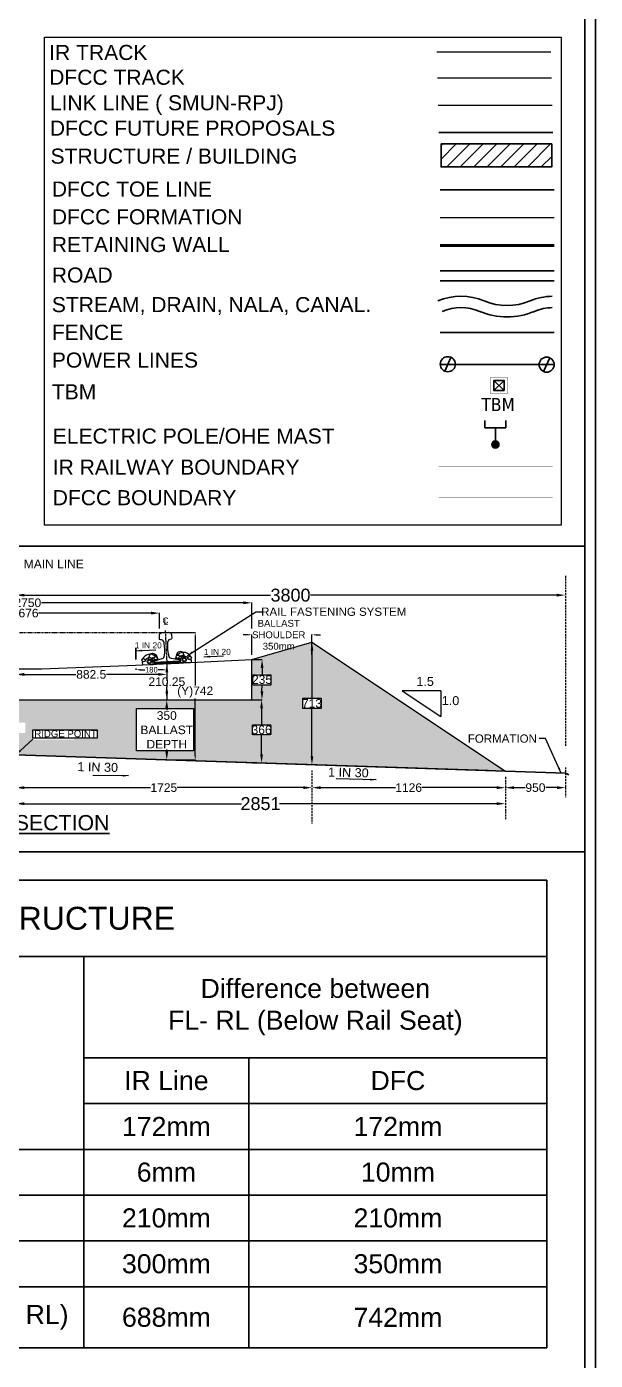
# Model space of a CAD drawing. Header units: metres. Extents: x 0 to 1189, y 0 to 841.
# Drawn here: x 1068.9 to 1176, y 425.9 to 676.8 of the extents above; entities that cross this region are included whole.
import ezdxf

# ---------------------------------------------------------------- set-up
doc = ezdxf.new("R2010")
doc.units = ezdxf.units.M
doc.header["$MEASUREMENT"] = 0
for name, pattern in [('CENTER', [2, 1.25, -0.25, 0.25, -0.25]), ('DASHED', [0.75, 0.5, -0.25]), ('DASHED2', [0.375, 0.25, -0.125])]:
    doc.linetypes.add(name, pattern=pattern)
for name, color, linetype, lineweight in [('AA_CON_0.30', 7, 'Continuous', 30), ('AA_DIM_0.18', 4, 'Continuous', 18), ('AA_TXT_0.20', 7, 'Continuous', 20), ('DIM', 7, 'Continuous', 5), ('DRAWING', 7, 'Continuous', 13), ('HATCH', 254, 'Continuous', 5)]:
    doc.layers.add(name, color=color, linetype=linetype, lineweight=lineweight)
for name, color, linetype in [('GPS', 7, 'Continuous'), ('LEGEND', 7, 'Continuous'), ('title', 7, 'Continuous')]:
    doc.layers.add(name, color=color, linetype=linetype)
doc.styles.get("Standard").update_dxf_attribs({"font": 'arial.ttf'})
doc.styles.add('street name', font='tahoma.ttf', dxfattribs={"height": 2})
doc.styles.add('Style-Arial', font='arial.ttf')
doc.linetypes.add('F-LINE', pattern='A,0.6,["X",Standard,S=0.3,R=0,X=0,Y=-0.15],0.1', length=0.7)
doc.linetypes.add('POWER', pattern='A,10,-0.2,[131,ltypeshp.shx,S=0.4,R=0,X=-0.2,Y=0],-0.2,[131,ltypeshp.shx,S=0.4,R=180,X=1.2,Y=0],-1.2,-0.2,[131,ltypeshp.shx,S=0.4,R=0,X=-0.2,Y=0],-0.2,[131,ltypeshp.shx,S=0.4,R=180,X=1.2,Y=0],-1.2,-0.2,[131,ltypeshp.shx,S=0.4,R=0,X=-0.2,Y=0],-0.2,[131,ltypeshp.shx,S=0.4,R=180,X=1.2,Y=0],-1.2', length=14.8)
doc.dimstyles.new('1-100', dxfattribs={"dimtxt": 25, "dimasz": 25, "dimexe": 1, "dimexo": 1, "dimgap": 0.09, "dimtad": 0, "dimtih": 1, "dimtoh": 1, "dimdec": 0, "dimzin": 0, "dimdsep": 46, "dimtxsty": 'Standard', "dimcen": 0.09, "dimclrd": 256, "dimclre": 256, "dimclrt": 256, "dimadec": 0, "dimazin": 0, "dimtfac": 1, "dimtdec": 0, "dimtofl": 0, "dimtmove": 0, "dimatfit": 3, "dimfxl": 1, "dimtolj": 1, "dimtzin": 0, "dimlwd": 9, "dimlwe": 9, "dimarcsym": 0})

# ---------------------------------------------------------------- blocks, each defined once
blk = doc.blocks.new('*T49')
at = {"color": 0, "linetype": 'ByBlock', "lineweight": -2, "transparency": 16777216}
for p, q in [((0, 0), (199.26, 0)), ((0, 0), (0, -87.98)), ((199.26, 0), (199.26, -87.98)), ((0, -14.37), (199.26, -14.37)), ((112.05, -14.37), (112.05, -87.98)), ((112.05, -33.4), (199.26, -33.4)), ((143.15, -33.4), (143.15, -87.98)), ((112.05, -42.02), (199.26, -42.02)), ((0, -50.63), (199.26, -50.63)), ((0, -59.25), (199.26, -59.25)), ((0, -67.87), (199.26, -67.87)), ((0, -76.49), (199.26, -76.49)), ((0, -87.98), (199.26, -87.98))]:
    blk.add_line(p, q, dxfattribs=at)
at = {"color": 0, "transparency": 16777216}
for s, insert, char_height, width, attachment_point in [('TRACK STRUCTURE', (99.63, -7.18), 4.3095, 199.0836, 5), ('{\\C256;Difference between \\PFL- RL (Below Rail Seat)}', (155.65, -23.88), 3.5913, 87.0315, 5), ('{\\C256;RAIL SECTION: 60Kg/m (UIC 60Kg/m) \\PDFC LINE: 60Kg/m (UIC 60Kg/m)                                  IR MAIN LINE:52Kg/m}', (2.15, -32.5), 3.5913, 107.7426, 4), ('IR Line', (127.6, -37.71), 3.591, 30.9249, 5), ('DFC', (171.2, -37.71), 3.591, 55.9342, 5), ('172mm', (127.6, -46.33), 3.591, 30.9249, 5), ('172mm', (171.2, -46.33), 3.591, 55.9342, 5), ('RUBBER PAD ', (2.15, -54.94), 3.5913, 107.7426, 4), ('6mm', (127.6, -54.94), 3.591, 30.9249, 5), ('10mm', (171.2, -54.94), 3.591, 55.9342, 5), ('SLEEPER DEPTH', (2.15, -63.56), 3.5913, 107.7426, 4), ('210mm', (127.6, -63.56), 3.591, 30.9249, 5), ('210mm', (171.2, -63.56), 3.591, 55.9342, 5), ('BALLAST CUSHION', (2.15, -72.18), 3.5913, 107.7426, 4), ('300mm', (127.6, -72.18), 3.591, 30.9249, 5), ('350mm', (171.2, -72.18), 3.591, 55.9342, 5), ('Total Depth (FL TO RL)', (109.18, -82.24), 3.5913, 106.3061, 6), ('688mm', (127.6, -82.24), 3.591, 30.9249, 5), ('742mm', (171.2, -82.24), 3.591, 55.9342, 5)]:
    blk.add_mtext(s, dxfattribs=dict(at, insert=insert, char_height=char_height, width=width, attachment_point=attachment_point))
blk = doc.blocks.new('GPS')
for p, q in [((0.335, 0.335), (-0.335, -0.335)), ((-0.335, 0.335), (0.335, -0.335))]:
    blk.add_line(p, q)
at = {"const_width": 0.0279}
blk.add_lwpolyline([(0.558, -0.558), (-0.558, -0.558), (-0.558, 0.558), (0.558, 0.558)], close=True, dxfattribs=at)
blk.add_lwpolyline([(0.335, -0.335), (-0.335, -0.335), (-0.335, 0.335), (0.335, 0.335)], close=True)
at = {"style": 'street name'}
blk.add_text('TBM', height=0.8675, dxfattribs=at).set_placement((-1.161, -1.693, -111.29))
blk = doc.blocks.new('*D16')
at = {"linetype": 'Continuous', "lineweight": 9, "transparency": 16777216}
for p, q in [((-30840.9, 14590.8), (-30840.9, 14676.8)), ((-30790.9, 14675.8), (-30024.6, 14675.8)), ((-29214.7, 14675.8), (-29870, 14675.8)), ((-29164.7, 14586.9), (-29164.7, 14676.8))]:
    blk.add_line(p, q, dxfattribs=at)
at = {"linetype": 'Continuous', "transparency": 16777216}
for points in [[(-30790.9, 14684.2), (-30790.9, 14667.5), (-30840.9, 14675.8)], [(-29214.7, 14684.2), (-29214.7, 14667.5), (-29164.7, 14675.8)]]:
    blk.add_solid(points, dxfattribs=at)
at = {"layer": 'Defpoints', "color": 0, "linetype": 'Continuous', "transparency": 16777216}
for p in [(-29164.7, 14675.8), (-30840.9, 14589.8), (-29164.7, 14585.9)]:
    blk.add_point(p, dxfattribs=at)
at = {"color": 7, "linetype": 'Continuous', "lineweight": 0, "transparency": 16777216, "insert": (-29947.3, 14675.8), "char_height": 50, "attachment_point": 5}
blk.add_mtext('\\A1;1676 ', dxfattribs=at)
blk = doc.blocks.new('*D17')
at = {"linetype": 'Continuous', "lineweight": 9, "transparency": 16777216}
for p, q in [((-31377.7, 14635), (-31377.7, 14736.6)), ((-31327.7, 14735.6), (-30011.9, 14735.6)), ((-28677.7, 14735.6), (-29851.9, 14735.6)), ((-28627.7, 14586.6), (-28627.7, 14736.6))]:
    blk.add_line(p, q, dxfattribs=at)
at = {"linetype": 'Continuous', "transparency": 16777216}
for points in [[(-31327.7, 14743.9), (-31327.7, 14727.2), (-31377.7, 14735.6)], [(-28677.7, 14743.9), (-28677.7, 14727.2), (-28627.7, 14735.6)]]:
    blk.add_solid(points, dxfattribs=at)
at = {"layer": 'Defpoints', "color": 0, "linetype": 'Continuous', "transparency": 16777216}
for p in [(-28627.7, 14735.6), (-31377.7, 14634), (-28627.7, 14585.6)]:
    blk.add_point(p, dxfattribs=at)
at = {"color": 7, "linetype": 'Continuous', "lineweight": 0, "transparency": 16777216, "insert": (-29931.9, 14735.6), "char_height": 50, "attachment_point": 5}
blk.add_mtext('\\A1;2750 ', dxfattribs=at)
blk = doc.blocks.new('*D18')
at = {"linetype": 'Continuous', "lineweight": 9, "transparency": 16777216}
for p, q in [((-28652.7, 14549.4), (-28677.7, 14549.4)), ((-28627.7, 14433.3), (-28627.7, 14550.4)), ((-28277.7, 14433.3), (-28277.7, 14550.4)), ((-28252.7, 14549.4), (-28227.7, 14549.4))]:
    blk.add_line(p, q, dxfattribs=at)
at = {"linetype": 'Continuous', "transparency": 16777216}
for points in [[(-28652.7, 14553.5), (-28652.7, 14545.2), (-28627.7, 14549.4)], [(-28252.7, 14553.5), (-28252.7, 14545.2), (-28277.7, 14549.4)]]:
    blk.add_solid(points, dxfattribs=at)
at = {"layer": 'Defpoints', "color": 0, "linetype": 'Continuous', "transparency": 16777216}
for p in [(-28277.7, 14549.4), (-28627.7, 14432.3), (-28277.7, 14432.3)]:
    blk.add_point(p, dxfattribs=at)
at = {"color": 7, "linetype": 'Continuous', "transparency": 16777216, "insert": (-28471.2, 14549.4), "char_height": 40, "attachment_point": 5}
blk.add_mtext('\\A1;BALLAST \\PSHOULDER\\P350mm', dxfattribs=at)
blk = doc.blocks.new('*D21')
at = {"linetype": 'Continuous', "lineweight": 9, "transparency": 16777216}
for p, q in [((-28627.7, 14171.5), (-28570, 14171.5)), ((-28571, 14121.5), (-28571, 14026.9)), ((-28571, 13855), (-28571, 13965.8)), ((-28626.7, 13805), (-28570, 13805))]:
    blk.add_line(p, q, dxfattribs=at)
at = {"linetype": 'Continuous', "transparency": 16777216}
for points in [[(-28579.4, 14121.5), (-28562.7, 14121.5), (-28571, 14171.5)], [(-28579.4, 13855), (-28562.7, 13855), (-28571, 13805)]]:
    blk.add_solid(points, dxfattribs=at)
at = {"layer": 'Defpoints', "color": 0, "linetype": 'Continuous', "transparency": 16777216}
for p in [(-28628.7, 14171.5), (-28627.7, 13805), (-28571, 13805)]:
    blk.add_point(p, dxfattribs=at)
at = {"color": 7, "linetype": 'Continuous', "transparency": 16777216, "insert": (-28571, 13996.4), "char_height": 50, "attachment_point": 5}
blk.add_mtext('\\A1;366', dxfattribs=at)
blk = doc.blocks.new('*D22')
at = {"linetype": 'Continuous', "lineweight": 9, "transparency": 16777216}
for p, q in [((-29302.6, 14353), (-29302.6, 14345)), ((-29277.6, 14346), (-29251.4, 14346)), ((-29147.6, 14346), (-29173.8, 14346)), ((-29122.6, 14353), (-29122.6, 14345))]:
    blk.add_line(p, q, dxfattribs=at)
at = {"linetype": 'Continuous', "transparency": 16777216}
for points in [[(-29277.6, 14350.2), (-29277.6, 14341.8), (-29302.6, 14346)], [(-29147.6, 14350.2), (-29147.6, 14341.8), (-29122.6, 14346)]]:
    blk.add_solid(points, dxfattribs=at)
at = {"layer": 'Defpoints', "color": 0, "linetype": 'Continuous', "transparency": 16777216}
for p in [(-29302.6, 14354), (-29122.6, 14354), (-29122.6, 14346)]:
    blk.add_point(p, dxfattribs=at)
at = {"color": 7, "linetype": 'Continuous', "transparency": 16777216, "insert": (-29212.6, 14346), "char_height": 32, "attachment_point": 5}
blk.add_mtext('\\A1;180', dxfattribs=at)
blk = doc.blocks.new('*D23')
at = {"linetype": 'Continuous', "lineweight": 9, "transparency": 16777216}
for p, q in [((-29122.6, 14331.7), (-29122.6, 14307.1)), ((-29122.6, 14221.5), (-29122.6, 14246.1))]:
    blk.add_line(p, q, dxfattribs=at)
at = {"linetype": 'Continuous', "transparency": 16777216}
for points in [[(-29130.9, 14331.7), (-29114.3, 14331.7), (-29122.6, 14381.7)], [(-29130.9, 14221.5), (-29114.3, 14221.5), (-29122.6, 14171.5)]]:
    blk.add_solid(points, dxfattribs=at)
at = {"layer": 'Defpoints', "color": 0, "linetype": 'Continuous', "transparency": 16777216}
for p in [(-29122.6, 14381.7), (-29122.6, 14171.5), (-29122.6, 14171.5)]:
    blk.add_point(p, dxfattribs=at)
at = {"color": 7, "linetype": 'Continuous', "lineweight": 0, "transparency": 16777216, "insert": (-29122.6, 14276.6), "char_height": 50, "attachment_point": 5}
blk.add_mtext('\\A1;210.25', dxfattribs=at)
blk = doc.blocks.new('*D29')
at = {"linetype": 'Continuous', "lineweight": 9, "transparency": 16777216}
for p, q in [((-29952.7, 13660.2), (-29217.7, 13660.2)), ((-28327.6, 13660.2), (-29062.7, 13660.2))]:
    blk.add_line(p, q, dxfattribs=at)
at = {"linetype": 'Continuous', "transparency": 16777216}
for points in [[(-29952.7, 13668.5), (-29952.7, 13651.8), (-30002.7, 13660.2)], [(-28327.6, 13668.5), (-28327.6, 13651.8), (-28277.6, 13660.2)]]:
    blk.add_solid(points, dxfattribs=at)
at = {"layer": 'Defpoints', "color": 0, "linetype": 'Continuous', "transparency": 16777216}
for p in [(-30002.7, 13660.2), (-28277.6, 13660.2), (-28277.6, 13660.2)]:
    blk.add_point(p, dxfattribs=at)
at = {"color": 7, "linetype": 'Continuous', "transparency": 16777216, "insert": (-29140.2, 13660.2), "char_height": 50, "attachment_point": 5}
blk.add_mtext('\\A1;1725', dxfattribs=at)
blk = doc.blocks.new('*D30')
at = {"linetype": 'Continuous', "lineweight": 9, "transparency": 16777216}
for p, q in [((-29123.6, 14171.5), (-29124, 14171.5)), ((-29123, 14121.5), (-29123, 14110.3)), ((-29123.6, 13821.5), (-29124, 13821.5)), ((-29123, 13871.5), (-29123, 13882.6))]:
    blk.add_line(p, q, dxfattribs=at)
at = {"linetype": 'Continuous', "transparency": 16777216}
for points in [[(-29131.3, 14121.5), (-29114.7, 14121.5), (-29123, 14171.5)], [(-29131.3, 13871.5), (-29114.7, 13871.5), (-29123, 13821.5)]]:
    blk.add_solid(points, dxfattribs=at)
at = {"layer": 'Defpoints', "color": 0, "linetype": 'Continuous', "transparency": 16777216}
for p in [(-29122.6, 14171.5), (-29123, 13821.5), (-29122.6, 13821.5)]:
    blk.add_point(p, dxfattribs=at)
at = {"color": 7, "linetype": 'Continuous', "transparency": 16777216, "insert": (-29123, 13996.5), "char_height": 50, "attachment_point": 5}
blk.add_mtext('\\A1;350\\P{\\C7;BALLAST \\PDEPTH}', dxfattribs=at)
blk = doc.blocks.new('*D13')
at = {"linetype": 'Continuous', "lineweight": 9, "transparency": 16777216}
for p, q in [((-28626.7, 14406.5), (-28566.9, 14406.2)), ((-28568.1, 14356.2), (-28568.2, 14319.3)), ((-28568.7, 14221.2), (-28568.5, 14258.2)), ((-28627.7, 14171.5), (-28567.9, 14171.2))]:
    blk.add_line(p, q, dxfattribs=at)
at = {"linetype": 'Continuous', "transparency": 16777216}
for points in [[(-28576.4, 14356.2), (-28559.8, 14356.2), (-28567.9, 14406.2)], [(-28577, 14221.2), (-28560.3, 14221.2), (-28568.9, 14171.2)]]:
    blk.add_solid(points, dxfattribs=at)
at = {"layer": 'Defpoints', "color": 0, "linetype": 'Continuous', "transparency": 16777216}
for p in [(-28627.7, 14406.5), (-28567.9, 14406.2), (-28628.7, 14171.5)]:
    blk.add_point(p, dxfattribs=at)
at = {"color": 7, "linetype": 'Continuous', "transparency": 16777216, "insert": (-28568.4, 14288.7), "char_height": 50, "attachment_point": 5}
blk.add_mtext('\\A1;235', dxfattribs=at)
blk = doc.blocks.new('*D33')
at = {"linetype": 'Continuous', "lineweight": 9, "transparency": 16777216}
for p, q in [((-30002.7, 14380.7), (-30002.7, 14318)), ((-29122.6, 14380.7), (-29122.6, 14318)), ((-29952.7, 14319), (-29652.2, 14319)), ((-29172.6, 14319), (-29473.1, 14319))]:
    blk.add_line(p, q, dxfattribs=at)
at = {"linetype": 'Continuous', "transparency": 16777216}
for points in [[(-29952.7, 14327.4), (-29952.7, 14310.7), (-30002.7, 14319)], [(-29172.6, 14327.4), (-29172.6, 14310.7), (-29122.6, 14319)]]:
    blk.add_solid(points, dxfattribs=at)
at = {"layer": 'Defpoints', "color": 0, "linetype": 'Continuous', "transparency": 16777216}
for p in [(-30002.7, 14381.7), (-29122.6, 14381.7), (-30002.7, 14319)]:
    blk.add_point(p, dxfattribs=at)
at = {"color": 7, "linetype": 'Continuous', "transparency": 16777216, "insert": (-29562.7, 14319), "char_height": 50, "attachment_point": 5}
blk.add_mtext('\\A1;882.5', dxfattribs=at)
blk = doc.blocks.new('*D34')
at = {"linetype": 'Continuous', "lineweight": 9, "transparency": 16777216}
for p, q in [((-29952.5, 14780), (-28519.3, 14780)), ((-26852.5, 14780), (-28285.6, 14780))]:
    blk.add_line(p, q, dxfattribs=at)
at = {"linetype": 'Continuous', "transparency": 16777216}
for points in [[(-29952.5, 14788.4), (-29952.5, 14771.7), (-30002.5, 14780)], [(-26852.5, 14788.4), (-26852.5, 14771.7), (-26802.5, 14780)]]:
    blk.add_solid(points, dxfattribs=at)
at = {"layer": 'Defpoints', "color": 0, "linetype": 'Continuous', "transparency": 16777216}
for p in [(-30002.5, 14780), (-26802.5, 14780), (-26802.5, 14780)]:
    blk.add_point(p, dxfattribs=at)
at = {"color": 7, "linetype": 'Continuous', "lineweight": 0, "transparency": 16777216, "insert": (-28402.5, 14780), "char_height": 75, "attachment_point": 5}
blk.add_mtext('\\A1;3800', dxfattribs=at)
blk = doc.blocks.new('*D35')
at = {"linetype": 'Continuous', "lineweight": 9, "transparency": 16777216}
for p, q in [((-29952.6, 13567), (-28687.5, 13567)), ((-27201.7, 13567), (-28466.8, 13567))]:
    blk.add_line(p, q, dxfattribs=at)
at = {"linetype": 'Continuous', "transparency": 16777216}
for points in [[(-29952.6, 13575.3), (-29952.6, 13558.6), (-30002.6, 13567)], [(-27201.7, 13575.3), (-27201.7, 13558.6), (-27151.7, 13567)]]:
    blk.add_solid(points, dxfattribs=at)
at = {"layer": 'Defpoints', "color": 0, "linetype": 'Continuous', "transparency": 16777216}
for p in [(-30002.6, 13567), (-27151.7, 13567), (-27151.7, 13567)]:
    blk.add_point(p, dxfattribs=at)
at = {"color": 7, "linetype": 'Continuous', "transparency": 16777216, "insert": (-28577.2, 13567), "char_height": 75, "attachment_point": 5}
blk.add_mtext('\\A1;2851', dxfattribs=at)
blk = doc.blocks.new('*D36')
at = {"linetype": 'Continuous', "lineweight": 9, "transparency": 16777216}
for p, q in [((-28227.6, 13660.2), (-27791.9, 13660.2)), ((-27201.7, 13660.2), (-27637.4, 13660.2))]:
    blk.add_line(p, q, dxfattribs=at)
at = {"linetype": 'Continuous', "transparency": 16777216}
for points in [[(-28227.6, 13668.5), (-28227.6, 13651.8), (-28277.6, 13660.2)], [(-27201.7, 13668.5), (-27201.7, 13651.8), (-27151.7, 13660.2)]]:
    blk.add_solid(points, dxfattribs=at)
at = {"layer": 'Defpoints', "color": 0, "linetype": 'Continuous', "transparency": 16777216}
for p in [(-28277.6, 13660.2), (-27151.7, 13660.2), (-27151.7, 13660.2)]:
    blk.add_point(p, dxfattribs=at)
at = {"color": 7, "linetype": 'Continuous', "transparency": 16777216, "insert": (-27714.7, 13660.2), "char_height": 50, "attachment_point": 5}
blk.add_mtext('\\A1;1126', dxfattribs=at)
blk = doc.blocks.new('*D37')
at = {"linetype": 'Continuous', "lineweight": 9, "transparency": 16777216}
for p, q in [((-28277.7, 14456.5), (-28277.7, 14180.4)), ((-28277.7, 13843.3), (-28277.7, 14119.3))]:
    blk.add_line(p, q, dxfattribs=at)
at = {"linetype": 'Continuous', "transparency": 16777216}
for points in [[(-28286.1, 14456.5), (-28269.4, 14456.5), (-28277.7, 14506.5)], [(-28286.1, 13843.3), (-28269.4, 13843.3), (-28277.7, 13793.3)]]:
    blk.add_solid(points, dxfattribs=at)
at = {"layer": 'Defpoints', "color": 0, "linetype": 'Continuous', "transparency": 16777216}
for p in [(-28277.7, 14506.5), (-28277.7, 13793.3), (-28277.7, 13793.3)]:
    blk.add_point(p, dxfattribs=at)
at = {"color": 7, "linetype": 'Continuous', "transparency": 16777216, "insert": (-28277.7, 14149.9), "char_height": 50, "attachment_point": 5}
blk.add_mtext('\\A1;713', dxfattribs=at)
blk = doc.blocks.new('*D38')
at = {"linetype": 'Continuous', "lineweight": 9, "transparency": 16777216}
for p, q in [((-27151.7, 13667.1), (-27151.7, 13659.2)), ((-27101.7, 13660.2), (-27036.7, 13660.2)), ((-26851.5, 13660.2), (-26916.4, 13660.2)), ((-26801.5, 13667.1), (-26801.5, 13659.2))]:
    blk.add_line(p, q, dxfattribs=at)
at = {"linetype": 'Continuous', "transparency": 16777216}
for points in [[(-27101.7, 13668.5), (-27101.7, 13651.8), (-27151.7, 13660.2)], [(-26851.5, 13668.5), (-26851.5, 13651.8), (-26801.5, 13660.2)]]:
    blk.add_solid(points, dxfattribs=at)
at = {"layer": 'Defpoints', "color": 0, "linetype": 'Continuous', "transparency": 16777216}
for p in [(-27151.7, 13668.1), (-26801.5, 13668.1), (-26801.5, 13660.2)]:
    blk.add_point(p, dxfattribs=at)
at = {"color": 7, "linetype": 'Continuous', "transparency": 16777216, "insert": (-26976.6, 13660.2), "char_height": 50, "attachment_point": 5}
blk.add_mtext('\\A1;950', dxfattribs=at)
blk = doc.blocks.new('*D9')
at = {"linetype": 'Continuous', "lineweight": 9, "transparency": 16777216}
for p, q in [((-29130.7, 14563.5), (-28956.4, 14563.5)), ((-28957.4, 14538.5), (-28957.4, 14254)), ((-28957.4, 13846.5), (-28957.4, 14178.5)), ((-29130.7, 13821.5), (-28956.4, 13821.5))]:
    blk.add_line(p, q, dxfattribs=at)
at = {"linetype": 'Continuous', "transparency": 16777216}
for points in [[(-28961.6, 14538.5), (-28953.2, 14538.5), (-28957.4, 14563.5)], [(-28961.6, 13846.5), (-28953.2, 13846.5), (-28957.4, 13821.5)]]:
    blk.add_solid(points, dxfattribs=at)
at = {"layer": 'Defpoints', "color": 0, "linetype": 'Continuous', "transparency": 16777216}
for p in [(-29131.7, 14563.5), (-29131.7, 13821.5), (-28957.4, 13821.5)]:
    blk.add_point(p, dxfattribs=at)
at = {"color": 7, "linetype": 'Continuous', "transparency": 16777216, "insert": (-28957.4, 14216.2), "char_height": 50, "attachment_point": 5}
blk.add_mtext('\\A1;(Y)742', dxfattribs=at)
blk = doc.blocks.new('TY-TCS')
at = {"layer": 'HATCH', "linetype": 'Continuous', "lineweight": 5}
h = blk.add_hatch(dxfattribs=at)
h.set_pattern_fill('GRAVEL', color=8, scale=100)
h.set_pattern_definition([(228.0127875, (-923182.697, -235702.207), (-800, -900), [13.4536, -1331.908805]), (184.96974073, (-923191.697, -235712.207), (1200, 100), [23.0868, -2285.592476]), (132.5104471, (-923214.697, -235714.207), (1000, -1100), [16.2788, -1611.60326]), (267.273689, (-923253.697, -235739.207), (100, 2000), [21.0238, -2081.355804]), (292.8336542, (-923254.697, -235760.207), (-500, 1200), [20.6155, -2040.937313]), (357.273689, (-923246.697, -235779.207), (-2000, 100), [21.0238, -2081.355804]), (37.69424047, (-923225.697, -235780.2068), (-1300, -1000), [27.8029, -2752.484855]), (72.25532837, (-923203.697, -235763.207), (700, 2200), [26.2488, -2598.63215]), (121.4295656, (-923195.697, -235738.207), (-800, 1300), [21.095, -2088.407311]), (175.2363583, (-923206.697, -235720.207), (1100, -100), [24.0832, -1180.076258]), (222.3974378, (-923230.697, -235718.2068), (-1200, -1100), [31.1448, -3083.3375]), (138.8140748, (-923154.697, -235740.207), (-700, 600), [10.6301, -1052.384481]), (171.4692344, (-923162.697, -235733.207), (1300, -200), [20.2237, -2002.151142]), (225, (-923182.7, -235730.21), (-1e-14, -100), [14.1421, -127.279256]), (203.1985905, (-923189.697, -235718.207), (500, 200), [7.6158, -753.961511]), (291.8014095, (-923196.697, -235721.207), (-100, 300), [10.7703, -527.746181]), (30.9637565, (-923192.697, -235731.207), (300, 200), [17.4929, -565.60229]), (161.565051, (-923177.697, -235722.207), (200, -100), [12.6491, -303.578666]), (16.3895403, (-923254.697, -235721.207), (1000, 300), [17.72, -1754.284515]), (70.34617594, (-923237.697, -235716.207), (-400, -1100), [14.8661, -1471.740775]), (293.1985905, (-923177.697, -235702.207), (-200, 500), [15.2315, -746.345811]), (343.6104597, (-923171.697, -235716.207), (-1000, 300), [17.72, -1754.284515]), (339.4439548, (-923254.697, -235783.207), (-500, 200), [17.088, -837.312375]), (294.7751406, (-923238.697, -235789.207), (-500, 1100), [14.3178, -1417.464306]), (66.8014095, (-923176.697, -235802.207), (200, 500), [15.2315, -746.345811]), (17.3540246, (-923170.697, -235788.207), (-1300, -400), [16.7631, -1659.542361]), (69.4439548, (-923225.697, -235802.207), (-200, -500), [8.544, -845.856375]), (101.3099325, (-923182.697, -235802.207), (-100, 400), [5.099, -504.802951]), (165.9637565, (-923183.697, -235797.207), (300, -100), [20.6155, -391.695063]), (186.00900596, (-923203.697, -235792.207), (1000, 100), [19.105, -1891.392317]), (303.6900675, (-923192.697, -235740.207), (-100, 200), [14.4222, -346.132928]), (353.1572266, (-923184.697, -235752.207), (1700, -200), [25.1794, -2492.756262]), (60.9453959, (-923159.697, -235755.207), (-400, -700), [10.2956, -1019.267414]), (90, (-923154.7, -235746.21), (-100, 100), [6, -94]), (120.2564372, (-923205.697, -235789.207), (400, -700), [13.8924, -1375.351999]), (48.0127875, (-923212.697, -235777.207), (800, 900), [26.9072, -1318.455205]), (0, (-923194.7, -235757.21), (100, 100), [26, -74]), (325.3048465, (-923168.697, -235757.207), (1000, -700), [15.8114, -1565.32743]), (254.0546041, (-923155.697, -235766.207), (-100, -400), [14.5602, -713.450789]), (207.64597536, (-923159.697, -235780.207), (-1900, -1000), [23.7065, -2346.947418]), (175.42607874, (-923180.697, -235791.207), (-1300, 100), [25.0799, -2482.907341])])
h.paths.add_polyline_path([(-28963.7, 13891.6), (-28314.8, 13891.6)], flags=16)
h.paths.add_polyline_path([(-28628.5, 13962), (-28628.5, 14028.7), (-28510.8, 14028.7), (-28510.8, 13962)], flags=16)
h.paths.add_polyline_path([(-30935.5, 14083.8), (-30237.7, 14083.8), (-30908.6, 14083.8)], flags=0)
h.paths.add_polyline_path([(-31385.6, 13983), (-31491.8, 13983), (-31491.8, 14042.3), (-31385.6, 14042.3)], flags=16)
h.paths.add_polyline_path([(-31385.7, 13983), (-31487, 13983), (-31487, 13972.8), (-31385.8, 13972.8)], flags=16)
h.paths.add_polyline_path([(-31486.9, 14042.3), (-31385.6, 14042.3), (-31385.6, 14049.9), (-31486.9, 14049.9)], flags=16)
h.paths.add_polyline_path([(-31387, 14258.8), (-31493.2, 14258.8), (-31493.2, 14318.1), (-31387, 14318.1)], flags=16)
h.paths.add_polyline_path([(-29902.3, 13940.1), (-29902.3, 13996.1), (-29604.4, 13998.5), (-29604.1, 14000.1), (-29903.4, 13996.8), (-29903.4, 13940.1)], flags=16)
h.paths.add_polyline_path([(-28622.7, 14256.8), (-28622.7, 14316.1), (-28516.5, 14316.1), (-28516.5, 14256.8)], flags=16)
h.paths.add_polyline_path([(-28604.8, 14316.1), (-28535.1, 14316.1), (-28535.1, 14323.7), (-28604.8, 14323.7)], flags=16)
h.paths.add_polyline_path([(-30987.2, 13891.2), (-30987.2, 14083.8), (-30206.6, 14085.6), (-30209.7, 13891.2)], flags=16)
h.paths.add_polyline_path([(-30955.1, 14083.8), (-30227.7, 14083.8), (-30209.7, 14083.8), (-30889.7, 14083.8)], flags=0)
h.paths.add_polyline_path([(-28330.8, 14121.2), (-28330.8, 14180.5), (-28224.6, 14180.5), (-28224.6, 14121.2)], flags=16)
h.paths.add_polyline_path([(-29122.6, 14121.5), (-28968.3, 14120.7), (-28968.3, 13874.2), (-29123, 13877), (-29122.6, 13821.5), (-27151.7, 13755.8), (-27252.7, 13823.1), (-28277.7, 14506.5), (-28627.7, 14406.5), (-28627.7, 14171.5), (-29122.6, 14171.5)])
h.paths.add_polyline_path([(-29528.6, 13996.7), (-29528.6, 13942.8), (-29902.3, 13942.8), (-29902.3, 13996.7)], flags=16)
edge = h.paths.add_edge_path()
edge.add_line((-29299.2, 14120.7), (-29122.6, 14121.5))
edge.add_line((-29122.6, 14121.5), (-29122.6, 14171.5))
edge.add_line((-29122.6, 14171.5), (-30002.7, 14171.5))
edge.add_line((-30002.7, 14171.5), (-30002.7, 14038.4))
edge.add_line((-30002.7, 14038.4), (-29946.7, 14038.4))
edge.add_line((-29946.7, 14038.4), (-29946.7, 13979.1))
edge.add_line((-29946.7, 13979.1), (-30002.7, 13979.1))
edge.add_line((-30002.7, 13979.1), (-30002.7, 13860.7))
edge.add_arc((-30001.8, 13850.8), 9.95, -2.06811, 95.27225, ccw=False)
edge.add_line((-29991.9, 13850.4), (-29122.6, 13821.5))
edge.add_line((-29122.6, 13821.5), (-29123, 13877))
edge.add_line((-29123, 13877), (-29299.2, 13874.2))
edge.add_line((-29299.2, 13874.2), (-29299.2, 14120.7))
h.paths.add_polyline_path([(-29663.4, 13942.8), (-29902.3, 13942.8), (-29902.3, 13939.8), (-29663.4, 13939.8)], flags=16)
h.paths.add_polyline_path([(-31783.1, 14180.7), (-31676.9, 14180.7), (-31676.9, 14121.4), (-31783.1, 14121.4)], flags=16)
edge = h.paths.add_edge_path()
edge.add_line((-30002.7, 13979.1), (-30052.9, 13979.1))
edge.add_line((-30052.9, 13979.1), (-30052.9, 14038.4))
edge.add_line((-30052.9, 14038.4), (-30002.7, 14038.4))
edge.add_line((-30002.7, 14038.4), (-30002.7, 14171.5))
edge.add_line((-30002.7, 14171.5), (-31377.7, 14171.5))
edge.add_line((-31377.7, 14171.5), (-31377.7, 14406.5))
edge.add_line((-31377.7, 14406.5), (-31727.7, 14506.5))
edge.add_line((-31727.7, 14506.5), (-32853.8, 13755.8))
edge.add_line((-32853.8, 13755.8), (-32752.7, 13759.1))
edge.add_line((-32752.7, 13759.1), (-30011.8, 13850.5))
edge.add_arc((-30001.8, 13850.8), 9.95, 95.27225, 181.71717, ccw=False)
edge.add_line((-30002.7, 13860.7), (-30002.7, 13979.1))
at = {"layer": 'HATCH', "linetype": 'Continuous', "lineweight": 0}
h = blk.add_hatch(dxfattribs=at)
h.set_pattern_fill('ANSI31', scale=20, angle=0.00079)
h.set_pattern_definition([(45.0007922, (-237799.7205, -205673.2307), (-1.767791394, 1.767742511), [])])
h.paths.add_polyline_path([(-29052.5, 14395.2), (-29193.7, 14388.2), (-29193.2, 14378.2), (-29052, 14385.2)])
at = {"color": 7, "linetype": 'DASHED', "lineweight": 0, "ltscale": 10}
blk.add_line((-30876.6, 14563.5), (-29132.1, 14563.5), dxfattribs=at)
at = {"color": 7, "linetype": 'Continuous'}
blk.add_line((-29302.6, 14472.8), (-29302.6, 14406.7), dxfattribs=at)
at = {"color": 7, "linetype": 'DASHED2', "lineweight": 0, "ltscale": 45}
for points in [[(-26802.5, 14893.1), (-26802.5, 13897.2)], [(-28277.7, 13760.9), (-28277.7, 13451.5)], [(-26801.5, 13778.4), (-26801.5, 13604.8)], [(-27151.7, 13723.1), (-27151.7, 13476)]]:
    blk.add_lwpolyline(points, dxfattribs=at)
at = {"color": 7, "lineweight": 0, "ltscale": 7}
for points in [[(-29154.3, 14519.5), (-29161.8, 14521, -0.358181), (-29165.8, 14525.9), (-29165.8, 14546.6, -0.399656), (-29150.6, 14562.5), (-29112.7, 14564.4, -0.399656), (-29096, 14550), (-29093.9, 14529.5, -0.358181), (-29097.5, 14524.2), (-29104.8, 14522, 0.316581), (-29119, 14503.8, 0.00177), (-29119.1, 14501.7, 0.057277), (-29113.8, 14430.3, 0.305395), (-29098, 14414.4), (-29053, 14405.5, -0.344151), (-29050.6, 14402.7), (-29050.3, 14397.3, -0.414214), (-29052.2, 14395.2), (-29194, 14388.2, -0.414214), (-29196.1, 14390.1), (-29196.4, 14396.2, -0.344151), (-29195, 14398.2), (-29150.3, 14411.8, 0.305395), (-29136.2, 14429.2, 0.057233), (-29138.1, 14500.7, 0.001816), (-29138.4, 14502.9, 0.316581), (-29154.3, 14519.5)], [(-29230.8, 14404.6), (-29219.1, 14438.4, -0.544781), (-29179.4, 14417.6, 1.978454)], [(-29016.1, 14416.4), (-29030.1, 14449.3, 0.544781), (-29068.2, 14425.8, -1.978454)], [(-29202.1, 14377.7), (-29204.4, 14402.4, 0.669096), (-29247.8, 14400, -0.314083), (-29258.2, 14391.4), (-29265.5, 14389.4), (-29264.8, 14374.6), (-29202.1, 14377.7)], [(-29193.2, 14378.2), (-29202.1, 14377.7), (-29204.4, 14402.4), (-29173.3, 14409.5), (-29172.9, 14405), (-29194.3, 14398.5, 0.344151), (-29196.4, 14395.4), (-29196.1, 14390, 0.452823), (-29193.7, 14388.2), (-29193.4, 14382.2)], [(-29052, 14385.2), (-29043.1, 14385.7), (-29043.3, 14410.4), (-29074.9, 14414.4), (-29074.9, 14409.9), (-29053, 14405.5, -0.344151), (-29050.6, 14402.7), (-29050.3, 14397.3, -0.452823), (-29052.5, 14395.2), (-29052.2, 14389.2)], [(-29043.3, 14389.7), (-29043.3, 14410.4, -0.669096), (-28999.8, 14412.4, 0.314083), (-28988.6, 14404.9), (-28981.2, 14403.7), (-28980.4, 14388.8), (-29043.1, 14385.7)]]:
    blk.add_lwpolyline(points, format="xyb", dxfattribs=at)
at = {"color": 7, "linetype": 'Continuous', "lineweight": 0}
for points in [[(-32853.8, 13755.7), (-31727.7, 14506.5), (-31377.7, 14406.5), (-31377.7, 14171.5), (-28627.7, 14171.5), (-28627.7, 14406.5), (-28277.7, 14506.5), (-27151.7, 13755.8)], [(-31377.7, 14406.5), (-30702.9, 14372.7), (-30152.7, 14351.5), (-29852.7, 14351.5), (-29302.6, 14372.7), (-28627.7, 14406.5)]]:
    blk.add_lwpolyline(points, dxfattribs=at)
at = {"color": 7, "lineweight": 0, "ltscale": 7}
for points in [[(-29213.3, 14399.3), (-29208.6, 14417.9), (-29196.5, 14409.4)], [(-29193.5, 14384.2), (-29193.2, 14378.2), (-29052, 14385.2), (-29052.5, 14395.2), (-29193.7, 14388.2)], [(-29033.2, 14409.9), (-29039.1, 14428.1), (-29050.6, 14418.8)]]:
    blk.add_lwpolyline(points, dxfattribs=at)
at = {"color": 7, "linetype": 'DASHED', "lineweight": 0, "ltscale": 50}
blk.add_lwpolyline([(-29122.6, 14381.7), (-29122.6, 14171.5)], dxfattribs=at)
at = {"lineweight": 0}
for points in [[(-28622.7, 14316.1), (-28516.5, 14316.1), (-28516.5, 14256.8), (-28622.7, 14256.8)], [(-28330.8, 14180.5), (-28224.6, 14180.5), (-28224.6, 14121.2), (-28330.8, 14121.2)], [(-29299.2, 14120.7), (-28968.3, 14120.7), (-28968.3, 13874.2), (-29299.2, 13874.2)], [(-29902.3, 13996.7), (-29528.6, 13996.7), (-29528.6, 13948.8), (-29902.3, 13948.8)], [(-28623.7, 14026), (-28517.5, 14026), (-28517.5, 13966.7), (-28623.7, 13966.7)]]:
    blk.add_lwpolyline(points, close=True, dxfattribs=at)
at = {"color": 7, "linetype": 'Continuous'}
blk.add_lwpolyline([(-27252.7, 13759.1), (-30002.8, 13850.8), (-32752.7, 13759.1)], dxfattribs=at)
at = {"color": 7, "lineweight": 0, "ltscale": 7}
for centre, radius in [((-29257.8, 14401.3), 9.49), ((-29224.5, 14393.7), 12.6), ((-29224.5, 14393.7), 9.54), ((-29187.9, 14413.2), 9.49), ((-29059.5, 14422), 9.49), ((-29021.6, 14405), 12.6), ((-29021.6, 14405), 9.54), ((-28988.9, 14414.9), 9.49)]:
    blk.add_circle(centre, radius, dxfattribs=at)
for centre, radius, start, end in [((-29221.2, 14388.7), 47.7, 45.52939, 156.86951), ((-29024.5, 14399.8), 47.7, 95.62477, 138.3557), ((-29024.5, 14399.8), 47.7, 27.01558, 95.69019), ((-29029.2, 14400.5), 28.2, 72.74127, 139.52842)]:
    blk.add_arc(centre, radius, start, end, dxfattribs=at)
at = {"layer": 'AA_CON_0.30', "color": 7}
blk.add_line((-26800.8, 13744.1), (-26782.5, 13734.9), dxfattribs=at)
blk.add_lwpolyline([(-26801.5, 13744.1), (-30001.5, 13850.8)], dxfattribs=at)
at = {"layer": 'AA_DIM_0.18', "color": 7, "lineweight": 9, "ltscale": 7}
for p, q in [((-27527.4, 14223.4), (-27752.4, 14223.4)), ((-27752.4, 14223.4), (-27527.4, 14073.4)), ((-27527.4, 14223.4), (-27527.4, 14073.4))]:
    blk.add_line(p, q, dxfattribs=at)
at = {"layer": 'DRAWING', "color": 7, "linetype": 'CENTER', "lineweight": 0, "ltscale": 10}
blk.add_lwpolyline([(-29132.3, 14575), (-29122.2, 14374.7)], dxfattribs=at)
at = {"layer": 'AA_TXT_0.20', "color": 7}
for s, height, p in [('C', 35, (-29148.3, 14615)), ('L', 35, (-29140.5, 14607.5)), ('1.5', 52.5, (-27669.8, 14252.2)), ('1.0', 52.5, (-27521.8, 14140.4))]:
    blk.add_text(s, height=height, dxfattribs=at).set_placement(p)
at = {"layer": 'AA_TXT_0.20', "color": 7, "style": 'Style-Arial'}
for p in [(-29309.5, 14470.6), (-28907.7, 14432.7)]:
    blk.add_text('1 IN 20', height=35, dxfattribs=at).set_placement(p)
at = {"layer": 'AA_TXT_0.20', "color": 7}
for p in [(-29643.7, 13756.6), (-28184.4, 13725.1)]:
    blk.add_text('1 IN 30', height=52.5, rotation=358.66988, dxfattribs=at).set_placement(p)
for s, insert, char_height, width, attachment_point in [('MAIN LINE ', (-29955.3, 14986.9), 50, 633.651, 1), ('RIDGE POINT', (-29893.9, 13953.2), 40, 386.354, 7), ('FORMATION', (-26968, 13969.8), 48, 579.53, 3)]:
    blk.add_mtext(s, dxfattribs=dict(at, insert=insert, char_height=char_height, width=width, attachment_point=attachment_point))
at = {"layer": 'AA_TXT_0.20', "color": 7, "insert": (-27727.8, 14707.9), "char_height": 48, "attachment_point": 3}
blk.add_mtext('RAIL FASTENING SYSTEM', dxfattribs=at)
at = {"color": 7, "linetype": 'Continuous', "lineweight": 0}
dim = blk.add_aligned_dim(p1=(-30002.5, 14780), p2=(-26802.5, 14780), distance=0, text='3800', dimstyle='1-100', override={"dimtxt": 75, "dimasz": 50, "dimgap": 5, "dimclrt": 7}, dxfattribs=at)
dim.commit()
dim.dimension.update_dxf_attribs({"geometry": '*D34', "text_midpoint": (-28402.5, 14780)})
for base, p1, p2, picture, middle in [((-28627.7, 14735.6), (-31377.7, 14634), (-28627.7, 14585.6), '*D17', (-29931.9, 14735.6)), ((-29164.7, 14675.8), (-30840.9, 14589.8), (-29164.7, 14585.9), '*D16', (-29947.3, 14675.8))]:
    dim = blk.add_linear_dim(base=base, p1=p1, p2=p2, text='<> ', dimstyle='1-100', override={"dimtxt": 50, "dimasz": 50, "dimgap": 5, "dimclrt": 7}, dxfattribs=at)
    dim.commit()
    dim.dimension.update_dxf_attribs({"geometry": picture, "text_midpoint": middle, "dimtype": 160})
at = {"color": 7, "linetype": 'Continuous'}
dim = blk.add_linear_dim(base=(-28277.7, 14549.4), p1=(-28627.7, 14432.3), p2=(-28277.7, 14432.3), text='BALLAST \\PSHOULDER\\P350mm', dimstyle='1-100', override={"dimtxt": 40, "dimgap": 5, "dimclrt": 7}, dxfattribs=at)
dim.commit()
dim.dimension.update_dxf_attribs({"geometry": '*D18', "text_midpoint": (-28471.2, 14549.4), "dimtype": 160})
for base, p1, p2, angle, text, override, picture, middle, dimtype in [((-28957.4, 13821.5), (-29131.7, 14563.5), (-29131.7, 13821.5), 90, '(Y)<>', {"dimtxt": 50, "dimgap": 5, "dimclrt": 7}, '*D9', (-28957.4, 14216.2), 128), ((-29123, 13821.5), (-29122.6, 14171.5), (-29122.6, 13821.5), 270, '350\\P{\\C7;BALLAST \\PDEPTH}', {"dimtxt": 50, "dimasz": 50, "dimgap": 5, "dimclrt": 7}, '*D30', (-29123, 13996.5), 161)]:
    dim = blk.add_linear_dim(base=base, p1=p1, p2=p2, angle=angle, text=text, dimstyle='1-100', override=override, dxfattribs=at)
    dim.commit()
    dim.dimension.update_dxf_attribs({"geometry": picture, "text_midpoint": middle, "dimtype": dimtype})
for p1, p2, distance, override, picture, middle in [((-28277.7, 14506.5), (-28277.7, 13793.3), 0, {"dimtxt": 50, "dimasz": 50, "dimgap": 5, "dimclrt": 7}, '*D37', (-28277.7, 14149.9)), ((-29302.6, 14354), (-29122.6, 14354), -8, {"dimtxt": 32, "dimgap": 5, "dimclrt": 7}, '*D22', (-29212.6, 14346)), ((-28628.7, 14171.5), (-28627.7, 14406.5), -59.9, {"dimtxt": 50, "dimasz": 50, "dimgap": 5, "dimclrt": 7}, '*D13', (-28568.4, 14288.7)), ((-30002.7, 13660.2), (-28277.6, 13660.2), 0, {"dimtxt": 50, "dimasz": 50, "dimgap": 5, "dimclrt": 7}, '*D29', (-29140.2, 13660.2)), ((-28277.6, 13660.2), (-27151.7, 13660.2), 0, {"dimtxt": 50, "dimasz": 50, "dimgap": 5, "dimclrt": 7}, '*D36', (-27714.7, 13660.2)), ((-30002.6, 13567), (-27151.7, 13567), 0, {"dimtxt": 75, "dimasz": 50, "dimgap": 5, "dimclrt": 7}, '*D35', (-28577.2, 13567))]:
    dim = blk.add_aligned_dim(p1=p1, p2=p2, distance=distance, dimstyle='1-100', override=override, dxfattribs=at)
    dim.commit()
    dim.dimension.update_dxf_attribs({"geometry": picture, "text_midpoint": middle})
for p1, p2, distance, text, picture, middle in [((-29122.6, 14381.7), (-30002.7, 14381.7), 62.7, '882.5', '*D33', (-29562.7, 14319)), ((-27151.7, 13668.1), (-26801.5, 13668.1), -7.9, '950', '*D38', (-26976.6, 13660.2))]:
    dim = blk.add_aligned_dim(p1=p1, p2=p2, distance=distance, text=text, dimstyle='1-100', override={"dimtxt": 50, "dimasz": 50, "dimgap": 5, "dimclrt": 7}, dxfattribs=at)
    dim.commit()
    dim.dimension.update_dxf_attribs({"geometry": picture, "text_midpoint": middle})
at = {"color": 7, "linetype": 'Continuous', "lineweight": 0}
dim = blk.add_linear_dim(base=(-29122.6, 14171.5), p1=(-29122.6, 14381.7), p2=(-29122.6, 14171.5), angle=270, text='210.25', dimstyle='1-100', override={"dimtxt": 50, "dimasz": 50, "dimgap": 5, "dimclrt": 7}, dxfattribs=at)
dim.commit()
dim.dimension.update_dxf_attribs({"geometry": '*D23', "text_midpoint": (-29122.6, 14276.6), "dimtype": 161})
at = {"color": 7, "linetype": 'Continuous'}
dim = blk.add_linear_dim(base=(-28571.0458, 13804.9666), p1=(-28628.7268, 14171.462), p2=(-28627.7268, 13804.9666), angle=90, dimstyle='1-100', override={"dimtxt": 50, "dimasz": 50, "dimgap": 5, "dimclrt": 7}, dxfattribs=at)
dim.commit()
dim.dimension.update_dxf_attribs({"geometry": '*D21', "text_midpoint": (-28571.0458, 13996.3912), "dimtype": 160})
at = {"color": 7, "lineweight": 9}
blk.add_leader([(-29003, 14429.5, 0), (-28605.1, 14682.6, 0), (-28567.9, 14682.6, 0)], dimstyle='1-100', override={"dimasz": 35}, dxfattribs=at)
at = {"color": 7, "linetype": 'Continuous', "lineweight": 9}
for points in [[(-29302.6, 14456.4), (-29187.5, 14461.4)], [(-28907.1, 14421.2), (-28792.1, 14426.2)], [(-30001.6, 13851.3), (-29902.3, 13942.8)], [(-26826.2, 13744.9), (-26918.3, 13945.3), (-26955.5, 13945.3)]]:
    blk.add_leader(points, dimstyle='1-100', override={"dimasz": 35}, dxfattribs=at)
at = {"layer": 'DIM', "color": 7, "linetype": 'Continuous', "lineweight": 9}
for points in [[(-29344.9, 13729.4), (-29552.9, 13731.9)], [(-27902.9, 13705.9), (-28135.8, 13711.3)]]:
    blk.add_leader(points, dimstyle='1-100', override={"dimasz": 35}, dxfattribs=at)

msp = doc.modelspace()

# ---------------------------------------------------------------- hatches: boundary and pattern name
h = msp.add_hatch()
h.set_pattern_fill('ANSI31', color=1, scale=14.365)
h.set_pattern_definition([(45, (83.2231, -56.3086), (-1.2696986, 1.2696986), [])])
h.paths.add_polyline_path([(1146.95, 654.76), (1146.95, 650.45), (1167.78, 650.45), (1167.78, 654.76)])
at = {"layer": 'LEGEND'}
h = msp.add_hatch(color=256, dxfattribs=at)
h.dxf.hatch_style = 1
h.paths.add_polyline_path([(1157.86, 598.21, 1), (1156.51, 598.21, 1)])

# ---------------------------------------------------------------- linework, layer by layer
at = {"color": 6}
for p, q in [((1148.8, 614.6), (1147.64, 612.01)), ((1167.41, 614.53), (1166.26, 611.94))]:
    msp.add_line(p, q, dxfattribs=at)
at = {"color": 1}
msp.add_lwpolyline([(1146.95, 654.76), (1167.78, 654.76), (1167.78, 650.45), (1146.95, 650.45)], close=True, dxfattribs=at)
msp.add_lwpolyline([(958.52, 579.05), (1174, 579.05), (1174, 521.57), (958.52, 521.57)], close=True)
at = {"color": 6}
for centre in [(1148.22, 613.31), (1166.83, 613.23)]:
    msp.add_circle(centre, 1.42, dxfattribs=at)
at = {"layer": 'LEGEND', "color": 7}
for p, q in [((1155.21, 601.33, 49.84), (1155.21, 602.71, 49.84)), ((1159.16, 601.33, 49.84), (1159.16, 602.71, 49.84)), ((1159.16, 601.33, 49.84), (1155.21, 601.33, 49.84)), ((1157.18, 598.89, 49.84), (1157.18, 601.33, 49.84))]:
    msp.add_line(p, q, dxfattribs=at)
at = {"layer": 'LEGEND', "lineweight": 13}
msp.add_lwpolyline([(1072.25, 674.86), (1169.56, 674.86), (1169.56, 583.04), (1072.25, 583.04)], close=True, dxfattribs=at)
at = {"layer": 'LEGEND', "const_width": 0.271}
msp.add_lwpolyline([(1146.13, 672.04), (1167.62, 672.04)], dxfattribs=at)
at = {"layer": 'LEGEND', "color": 1, "const_width": 0.271}
msp.add_lwpolyline([(1146.26, 667.16), (1167.75, 667.16)], dxfattribs=at)
at = {"layer": 'LEGEND', "color": 190, "ltscale": 5, "const_width": 0.271}
msp.add_lwpolyline([(1146.39, 662.01), (1167.88, 662.01)], dxfattribs=at)
at = {"layer": 'LEGEND', "color": 5, "linetype": 'DASHED', "ltscale": 5, "const_width": 0.271}
msp.add_lwpolyline([(1146.52, 656.92), (1168.01, 656.92)], dxfattribs=at)
at = {"layer": 'LEGEND', "color": 239, "const_width": 0.271}
msp.add_lwpolyline([(1146.77, 646.12), (1168.25, 646.12)], dxfattribs=at)
at = {"layer": 'LEGEND', "color": 187, "const_width": 0.271}
msp.add_lwpolyline([(1146.77, 640.9), (1168.25, 640.9)], dxfattribs=at)
at = {"layer": 'LEGEND', "color": 154, "lineweight": -2, "const_width": 0.568}
msp.add_lwpolyline([(1146.77, 635.68), (1168.25, 635.68)], dxfattribs=at)
at = {"layer": 'LEGEND', "color": 34, "ltscale": 0.2}
for points in [[(1146.77, 630.86), (1168.25, 630.86)], [(1146.77, 629.01), (1168.25, 629.01)]]:
    msp.add_lwpolyline(points, dxfattribs=at)
at = {"layer": 'LEGEND', "color": 5}
for points in [[(1146.36, 625.22, -0.202414), (1155.04, 625.22, 0.202414), (1163.73, 625.22, -0.096224), (1167.9, 626.1, -0.096224)], [(1147.18, 623.26, -0.202414), (1154.22, 623.26, 0.202414), (1164.56, 623.26, -0.095324), (1167.9, 623.97, -0.095324)]]:
    msp.add_lwpolyline(points, format="xyb", dxfattribs=at)
at = {"layer": 'LEGEND', "color": 252, "linetype": 'F-LINE', "ltscale": 5}
msp.add_lwpolyline([(1146.77, 619.3), (1168.25, 619.3)], dxfattribs=at)
at = {"layer": 'LEGEND', "color": 6, "linetype": 'POWER'}
msp.add_lwpolyline([(1146.77, 613.23), (1168.25, 613.23)], dxfattribs=at)
at = {"layer": 'LEGEND', "linetype": 'CENTER', "lineweight": 13, "ltscale": 2, "const_width": 0.0709}
msp.add_lwpolyline([(1146.49, 594.06), (1167.97, 594.06)], dxfattribs=at)
at = {"layer": 'LEGEND', "color": 6, "linetype": 'CENTER', "lineweight": 13, "ltscale": 2, "const_width": 0.0709}
msp.add_lwpolyline([(1146.49, 588.31), (1167.97, 588.31)], dxfattribs=at)
at = {"layer": 'LEGEND', "color": 7}
msp.add_circle((1157.18, 598.21, 49.84), 0.678, dxfattribs=at)
at = {"layer": 'title'}
for points in [[(1176, 13), (13, 13), (13, 828), (1176, 828)], [(1174, 15), (15, 15), (15, 826), (1174, 826)]]:
    msp.add_lwpolyline(points, close=True, dxfattribs=at)

# ---------------------------------------------------------------- block references
at = {"xscale": 0.03234176641845703, "yscale": 0.03234176641845703, "zscale": 0.03234176641845703}
msp.add_blockref('TY-TCS', (2037.19, 91.84), dxfattribs=at)
msp.add_blockref('*T49', (967.63, 516.21))
at = {"layer": 'GPS', "xscale": 2.837740727355648, "yscale": 2.837740727355648, "zscale": 2.837740727355648}
msp.add_blockref('GPS', (1157.86, 609.3, 374.15), dxfattribs=at)

# ---------------------------------------------------------------- texts
at = {"layer": 'LEGEND', "color": 7}
for s, height, p in [('IR TRACK', 2.838, (1073.16, 670.56)), ('DFCC TRACK', 2.838, (1073.16, 665.89)), ('STRUCTURE / BUILDING', 2.8377, (1073.42, 651.05)), ('DFCC TOE LINE', 2.8377, (1073.66, 644.85)), ('DFCC FORMATION', 2.8377, (1073.66, 639.63)), ('RETAINING WALL', 2.8377, (1073.66, 634.41)), ('ROAD', 2.838, (1073.66, 628.67)), ('STREAM, DRAIN, NALA, CANAL.', 2.8377, (1073.66, 623.11)), ('FENCE', 2.838, (1073.66, 617.89)), ('POWER LINES', 2.8377, (1073.66, 612.67)), ('TBM', 2.838, (1073.66, 606.71)), ('ELECTRIC POLE/OHE MAST', 2.8377, (1073.83, 598.37)), ('IR RAILWAY BOUNDARY', 2.8377, (1073.83, 592.53)), ('DFCC BOUNDARY', 2.8377, (1073.83, 586.78)), ('%%UTYPICAL SECTION', 2.873, (1048.83, 525.61))]:
    msp.add_text(s, height=height, dxfattribs=at).set_placement(p)
at = {"layer": 'LEGEND', "color": 7, "linetype": 'DASHED', "ltscale": 5}
for s, p in [('LINK LINE ( SMUN-RPJ)', (1073.29, 661.09)), ('DFCC FUTURE PROPOSALS', (1073.29, 656.32))]:
    msp.add_text(s, height=2.8377, dxfattribs=at).set_placement(p)

doc.saveas('drawing.dxf')
